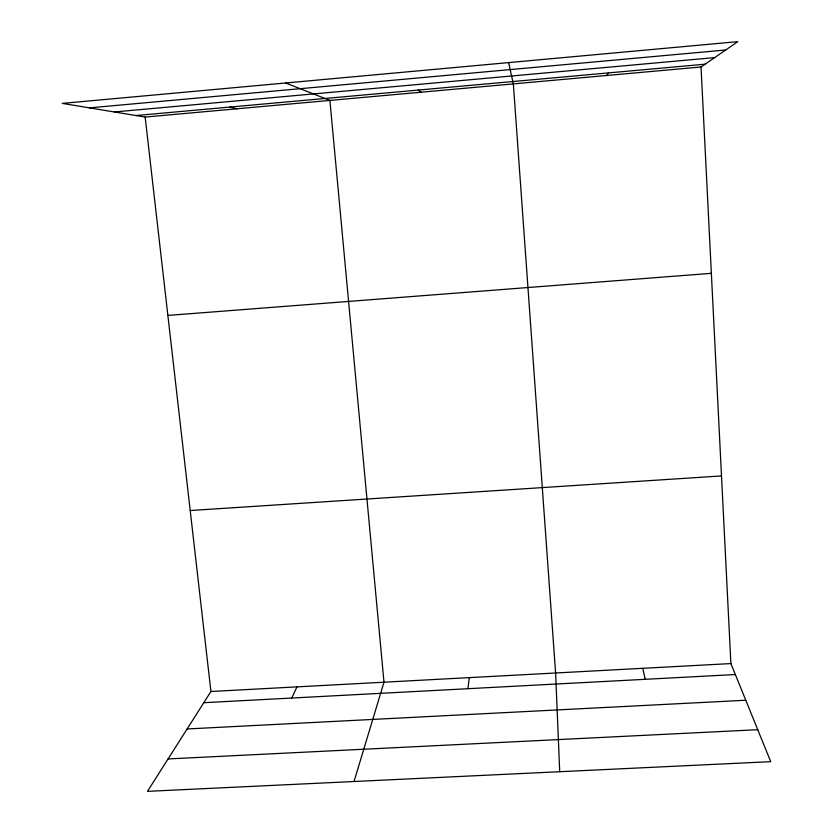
<?xml version="1.0" encoding="UTF-8"?>
<svg xmlns="http://www.w3.org/2000/svg" width="833" height="833" viewBox="0 0 833 833"><rect width="100%" height="100%" fill="white"/><g stroke="black" fill="none" stroke-linecap="round" stroke-linejoin="round"><path stroke-width="1.25" d="M467.875 688.714L469.343 677.625M354.035 781.51L383.992 682.206L329.899 100.418L285.657 82.977M291.727 698.054L296.996 686.871M145.161 117.057L210.926 691.494L147.472 791.35L770.723 761.664L730.895 663.578L701.032 66.994L737.819 41.65L62.277 103.396L145.161 117.057L701.032 66.994M606.653 75.491L608.392 72.919M89.433 107.863L725.71 49.99M114.329 111.966L714.652 57.602M135.966 115.537L705.082 64.193M167.87 315.426L711.361 273.328M190.205 510.535L721.503 475.935M210.926 691.494L730.895 663.578M203.793 702.708L735.341 674.532M187.113 728.969L745.785 700.241M168.068 758.946L757.738 729.698M229.929 107.061L236.999 108.779M418.364 90.058L421.102 92.203M508.599 62.6L513.347 83.894L555.601 672.991L559.714 771.722M642.774 668.305L645.211 679.312"/></g></svg>
